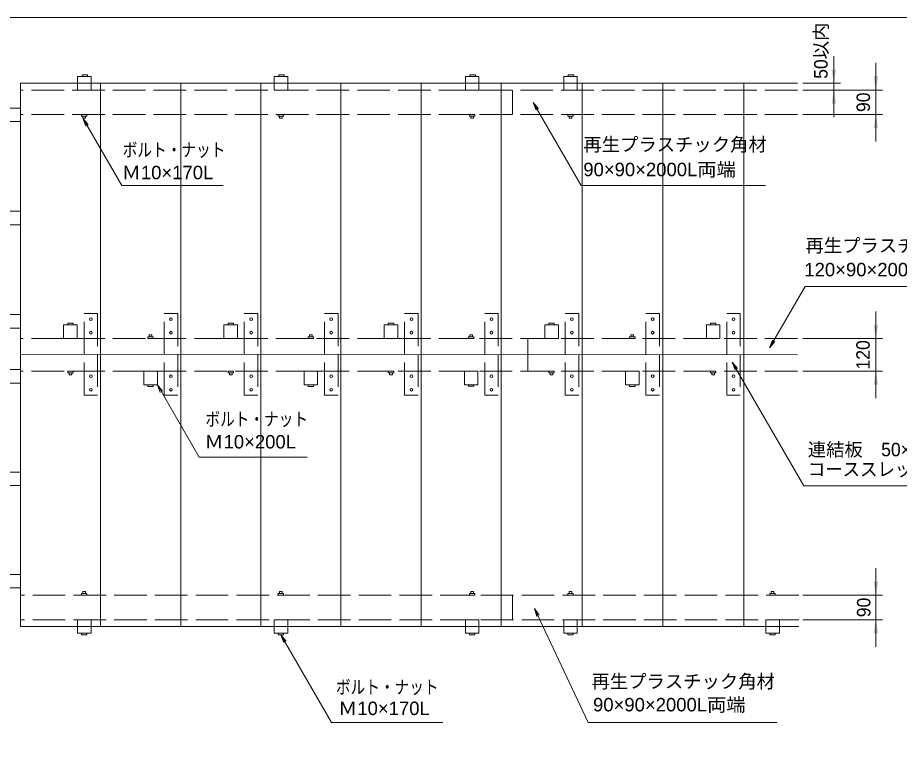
# Model space of a CAD drawing. Units: millimetres at full size, sheet at 1:20. Extents: x 200 to 8200, y 200 to 5740.
# Drawn here: x 2168 to 5413, y 3013 to 5740 of the extents above; entities that cross this region are included whole.
import ezdxf
from ezdxf.enums import TextEntityAlignment as Align

# ---------------------------------------------------------------- set-up
doc = ezdxf.new("R2010")
doc.units = ezdxf.units.MM
doc.header["$LTSCALE"] = 20
doc.linetypes.add('DASHED', pattern=[7.5, 6, -1.5])
for name, color, linetype, lineweight in [('コーススレッド', 7, 'Continuous', 18), ('ボルト', 7, 'Continuous', 18), ('図面枠-A3', 7, 'Continuous', 20), ('寸法', 7, 'Continuous', 13), ('引出線', 7, 'Continuous', 13), ('破線', 7, 'DASHED', 9), ('角材', 7, 'Continuous', 18), ('連結板', 7, 'DASHED', 9), ('階段本体', 7, 'Continuous', 18)]:
    doc.layers.add(name, color=color, linetype=linetype, lineweight=lineweight)
doc.layers.add('文字', color=7, linetype='Continuous')
doc.styles.add('ＭＳ Ｐゴシック', font='')
doc.styles.get('ＭＳ Ｐゴシック').set_extended_font_data('MS PGothic')

# ---------------------------------------------------------------- blocks, each defined once
blk = doc.blocks.new('open_arrow')
at = {"color": 0, "linetype": 'Continuous', "lineweight": -2}
blk.add_lwpolyline([(7.5, 1.25), (0, 0), (7.5, -1.25)], dxfattribs=at)
blk = doc.blocks.new('filled_arrow')
at = {"color": 0, "linetype": 'Continuous', "lineweight": -2}
blk.add_solid([(7.5, 1.25), (0, 0), (7.5, -1.25)], dxfattribs=at)

msp = doc.modelspace()

# ---------------------------------------------------------------- linework, layer by layer
at = {"layer": 'コーススレッド'}
for centre in [(2437.05, 4630.24), (2732.05, 4630.24), (3027.05, 4630.24), (3322.05, 4630.24), (3617.05, 4630.24), (3912.05, 4630.24), (4208.11, 4630.24), (4505.24, 4630.25), (4802.92, 4630.23), (2437.05, 4580.24), (2732.05, 4580.24), (3027.05, 4580.24), (3322.05, 4580.24), (3617.05, 4580.24), (3912.05, 4580.24), (4208.11, 4580.24), (4505.24, 4580.25), (4802.92, 4580.23), (2437.05, 4420.24), (2732.05, 4420.24), (3027.05, 4420.24), (3322.05, 4420.24), (3617.05, 4420.24), (3912.05, 4420.24), (4208.11, 4420.24), (4505.24, 4420.25), (4802.92, 4420.23), (2437.05, 4370.24), (2732.05, 4370.24), (3027.05, 4370.24), (3322.05, 4370.24), (3617.05, 4370.24), (3912.05, 4370.24), (4208.11, 4370.24), (4505.24, 4370.25), (4802.92, 4370.23)]:
    msp.add_circle(centre, 5, dxfattribs=at)
at = {"layer": 'ボルト'}
for p, q in [((2437.75, 5523.47), (2387.75, 5523.47)), ((2387.75, 5523.47), (2387.75, 5473.39)), ((2424.75, 5529.47), (2404.75, 5529.47)), ((2404.75, 5529.47), (2404.75, 5523.47)), ((2404.75, 5523.47), (2424.75, 5523.47)), ((2424.75, 5523.47), (2424.75, 5529.47)), ((2437.75, 5473.39), (2437.75, 5523.47)), ((3161.71, 5523.48), (3111.71, 5523.48)), ((3111.71, 5523.48), (3111.71, 5473.4)), ((3148.71, 5529.48), (3128.71, 5529.48)), ((3128.71, 5529.48), (3128.71, 5523.48)), ((3128.71, 5523.48), (3148.71, 5523.48)), ((3148.71, 5523.48), (3148.71, 5529.48)), ((3161.71, 5473.4), (3161.71, 5523.48)), ((3865.67, 5523.48), (3815.67, 5523.48)), ((3815.67, 5523.48), (3815.67, 5473.4)), ((3852.67, 5529.48), (3832.67, 5529.48)), ((3832.67, 5529.48), (3832.67, 5523.48)), ((3832.67, 5523.48), (3852.67, 5523.48)), ((3852.67, 5523.48), (3852.67, 5529.48)), ((3865.67, 5473.4), (3865.67, 5523.48)), ((4227.65, 5523.56), (4177.65, 5523.56)), ((4177.65, 5523.56), (4177.65, 5473.48)), ((4214.65, 5529.56), (4194.65, 5529.56)), ((4194.65, 5529.56), (4194.65, 5523.56)), ((4194.65, 5523.56), (4214.65, 5523.56)), ((4214.65, 5523.56), (4214.65, 5529.56)), ((4227.65, 5473.48), (4227.65, 5523.56)), ((2387.75, 5498.47), (2437.75, 5498.47)), ((3111.71, 5498.48), (3161.71, 5498.48)), ((3815.67, 5498.48), (3865.67, 5498.48)), ((4177.65, 5498.56), (4227.65, 5498.56)), ((2437.75, 5473.39), (2387.75, 5473.39)), ((3161.71, 5473.4), (3111.71, 5473.4)), ((3865.67, 5473.4), (3815.67, 5473.4)), ((4227.65, 5473.48), (4177.65, 5473.48)), ((2422.75, 5383.47), (2402.75, 5383.47)), ((2402.75, 5383.47), (2402.75, 5377.47)), ((2402.75, 5377.47), (2422.75, 5377.47)), ((2417.75, 5377.47), (2407.75, 5377.47)), ((2407.75, 5377.47), (2407.75, 5369.47)), ((2407.75, 5369.47), (2417.75, 5369.47)), ((2417.75, 5369.47), (2417.75, 5377.47)), ((2422.75, 5377.47), (2422.75, 5383.47)), ((3146.71, 5383.48), (3126.71, 5383.48)), ((3126.71, 5383.48), (3126.71, 5377.48)), ((3126.71, 5377.48), (3146.71, 5377.48)), ((3141.71, 5377.48), (3131.71, 5377.48)), ((3131.71, 5377.48), (3131.71, 5369.48)), ((3131.71, 5369.48), (3141.71, 5369.48)), ((3141.71, 5369.48), (3141.71, 5377.48)), ((3146.71, 5377.48), (3146.71, 5383.48)), ((3850.67, 5383.48), (3830.67, 5383.48)), ((3830.67, 5383.48), (3830.67, 5377.48)), ((3830.67, 5377.48), (3850.67, 5377.48)), ((3845.67, 5377.48), (3835.67, 5377.48)), ((3835.67, 5377.48), (3835.67, 5369.48)), ((3835.67, 5369.48), (3845.67, 5369.48)), ((3845.67, 5369.48), (3845.67, 5377.48)), ((3850.67, 5377.48), (3850.67, 5383.48)), ((4212.65, 5383.48), (4192.65, 5383.48)), ((4192.65, 5383.48), (4192.65, 5377.48)), ((4192.65, 5377.48), (4212.65, 5377.48)), ((4207.65, 5377.48), (4197.65, 5377.48)), ((4197.65, 5377.48), (4197.65, 5369.48)), ((4197.65, 5369.48), (4207.65, 5369.48)), ((4207.65, 5369.48), (4207.65, 5377.48)), ((4212.65, 5377.48), (4212.65, 5383.48)), ((2422.75, 3619.56), (2402.75, 3619.56)), ((2402.75, 3619.56), (2402.75, 3613.56)), ((2402.75, 3613.56), (2422.75, 3613.56)), ((2417.75, 3627.56), (2407.75, 3627.56)), ((2407.75, 3627.56), (2407.75, 3619.56)), ((2407.75, 3619.56), (2417.75, 3619.56)), ((2417.75, 3619.56), (2417.75, 3627.56)), ((2422.75, 3613.56), (2422.75, 3619.56)), ((3146.71, 3619.56), (3126.71, 3619.56)), ((3126.71, 3619.56), (3126.71, 3613.56)), ((3126.71, 3613.56), (3146.71, 3613.56)), ((3141.71, 3627.56), (3131.71, 3627.56)), ((3131.71, 3627.56), (3131.71, 3619.56)), ((3131.71, 3619.56), (3141.71, 3619.56)), ((3141.71, 3619.56), (3141.71, 3627.56)), ((3146.71, 3613.56), (3146.71, 3619.56)), ((3850.67, 3619.56), (3830.67, 3619.56)), ((3830.67, 3619.56), (3830.67, 3613.56)), ((3830.67, 3613.56), (3850.67, 3613.56)), ((3845.67, 3627.56), (3835.67, 3627.56)), ((3835.67, 3627.56), (3835.67, 3619.56)), ((3835.67, 3619.56), (3845.67, 3619.56)), ((3845.67, 3619.56), (3845.67, 3627.56)), ((3850.67, 3613.56), (3850.67, 3619.56)), ((4212.65, 3619.56), (4192.65, 3619.56)), ((4192.65, 3619.56), (4192.65, 3613.56)), ((4192.65, 3613.56), (4212.65, 3613.56)), ((4207.65, 3627.56), (4197.65, 3627.56)), ((4197.65, 3627.56), (4197.65, 3619.56)), ((4197.65, 3619.56), (4207.65, 3619.56)), ((4207.65, 3619.56), (4207.65, 3627.56)), ((4212.65, 3613.56), (4212.65, 3619.56)), ((4956.61, 3619.56), (4936.61, 3619.56)), ((4936.61, 3619.56), (4936.61, 3613.56)), ((4936.61, 3613.56), (4956.61, 3613.56)), ((4951.61, 3627.56), (4941.61, 3627.56)), ((4941.61, 3627.56), (4941.61, 3619.56)), ((4941.61, 3619.56), (4951.61, 3619.56)), ((4951.61, 3619.56), (4951.61, 3627.56)), ((4956.61, 3613.56), (4956.61, 3619.56)), ((2387.75, 3523.56), (2387.75, 3473.48)), ((2437.75, 3523.56), (2387.75, 3523.56)), ((2437.75, 3473.48), (2437.75, 3523.56)), ((3161.71, 3523.56), (3111.71, 3523.56)), ((3111.71, 3523.56), (3111.71, 3473.56)), ((3161.71, 3523.56), (3111.71, 3523.56)), ((3161.71, 3473.56), (3161.71, 3523.56)), ((3865.67, 3523.56), (3815.67, 3523.56)), ((3815.67, 3523.56), (3815.67, 3473.56)), ((3865.67, 3523.56), (3815.67, 3523.56)), ((3865.67, 3473.56), (3865.67, 3523.56)), ((4227.65, 3523.56), (4177.65, 3523.56)), ((4177.65, 3523.56), (4177.65, 3473.56)), ((4227.65, 3523.56), (4177.65, 3523.56)), ((4227.65, 3473.56), (4227.65, 3523.56)), ((4971.61, 3523.56), (4921.61, 3523.56)), ((4921.61, 3523.56), (4921.61, 3473.56)), ((4971.61, 3523.56), (4921.61, 3523.56)), ((4971.61, 3473.56), (4971.61, 3523.56)), ((2387.75, 3473.48), (2437.75, 3473.48)), ((2422.75, 3473.48), (2402.75, 3473.48)), ((2402.75, 3473.48), (2402.75, 3467.48)), ((2422.75, 3467.48), (2422.75, 3473.48)), ((3111.71, 3473.56), (3161.71, 3473.56)), ((3146.71, 3473.56), (3126.71, 3473.56)), ((3126.71, 3473.56), (3126.71, 3467.56)), ((3146.71, 3467.56), (3146.71, 3473.56)), ((3815.67, 3473.56), (3865.67, 3473.56)), ((3850.67, 3473.56), (3830.67, 3473.56)), ((3830.67, 3473.56), (3830.67, 3467.56)), ((3850.67, 3467.56), (3850.67, 3473.56)), ((4177.65, 3473.56), (4227.65, 3473.56)), ((4212.65, 3473.56), (4192.65, 3473.56)), ((4192.65, 3473.56), (4192.65, 3467.56)), ((4212.65, 3467.56), (4212.65, 3473.56)), ((4921.61, 3473.56), (4971.61, 3473.56)), ((4956.61, 3473.56), (4936.61, 3473.56)), ((4936.61, 3473.56), (4936.61, 3467.56)), ((4956.61, 3467.56), (4956.61, 3473.56)), ((2402.75, 3467.48), (2422.75, 3467.48)), ((3126.71, 3467.56), (3146.71, 3467.56)), ((3830.67, 3467.56), (3850.67, 3467.56)), ((4192.65, 3467.56), (4212.65, 3467.56)), ((4936.61, 3467.56), (4956.61, 3467.56))]:
    msp.add_line(p, q, dxfattribs=at)
at = {"layer": 'ボルト', "linetype": 'DASHED'}
for p, q in [((2372.05, 4614.76), (2352.05, 4614.76)), ((2352.05, 4614.76), (2352.05, 4608.76)), ((2372.05, 4608.76), (2372.05, 4614.76)), ((2962.05, 4614.76), (2942.05, 4614.76)), ((2942.05, 4614.76), (2942.05, 4608.76)), ((2962.05, 4614.76), (2962.05, 4608.76)), ((3552.05, 4614.76), (3532.05, 4614.76)), ((3532.05, 4614.76), (3532.05, 4608.76)), ((3552.05, 4608.76), (3552.05, 4614.76)), ((4143.11, 4614.64), (4123.11, 4614.64)), ((4123.11, 4614.64), (4123.11, 4608.64)), ((4143.11, 4608.64), (4143.11, 4614.64)), ((4737.92, 4614.76), (4717.92, 4614.76)), ((4717.92, 4614.76), (4717.92, 4608.76)), ((4737.92, 4608.76), (4737.92, 4614.76)), ((2387.05, 4608.76), (2337.05, 4608.76)), ((2337.05, 4608.76), (2337.05, 4558.76)), ((2352.05, 4608.76), (2372.05, 4608.76)), ((2387.05, 4558.76), (2387.05, 4608.76)), ((2977.05, 4608.76), (2927.05, 4608.76)), ((2927.05, 4608.76), (2927.05, 4558.76)), ((2942.05, 4608.76), (2962.05, 4608.76)), ((2977.05, 4558.76), (2977.05, 4608.76)), ((3567.05, 4608.76), (3517.05, 4608.76)), ((3517.05, 4608.76), (3517.05, 4558.76)), ((3532.05, 4608.76), (3552.05, 4608.76)), ((3567.05, 4558.76), (3567.05, 4608.76)), ((4158.11, 4608.64), (4108.11, 4608.64)), ((4108.11, 4608.64), (4108.11, 4558.64)), ((4123.11, 4608.64), (4143.11, 4608.64)), ((4158.11, 4558.64), (4158.11, 4608.64)), ((4752.92, 4608.76), (4702.92, 4608.76)), ((4702.92, 4608.76), (4702.92, 4558.76)), ((4717.92, 4608.76), (4737.92, 4608.76)), ((4752.92, 4558.76), (4752.92, 4608.76)), ((2337.05, 4558.76), (2387.05, 4558.76)), ((2927.05, 4558.76), (2977.05, 4558.76)), ((3517.05, 4558.76), (3567.05, 4558.76)), ((4108.11, 4558.64), (4158.11, 4558.64)), ((4702.92, 4558.76), (4752.92, 4558.76)), ((2682.05, 4438.61), (2632.05, 4438.61)), ((2632.05, 4438.61), (2632.05, 4388.61)), ((2682.05, 4388.61), (2682.05, 4438.61)), ((3272.05, 4438.61), (3222.05, 4438.61)), ((3222.05, 4438.61), (3222.05, 4388.61)), ((3272.05, 4388.61), (3272.05, 4438.61)), ((3862.05, 4438.66), (3812.05, 4438.66)), ((3812.05, 4438.66), (3812.05, 4388.66)), ((3862.05, 4388.66), (3862.05, 4438.66)), ((4455.24, 4438.62), (4405.24, 4438.62)), ((4405.24, 4438.62), (4405.24, 4388.62)), ((4455.24, 4388.62), (4455.24, 4438.62)), ((2632.05, 4388.61), (2682.05, 4388.61)), ((2667.05, 4388.61), (2647.05, 4388.61)), ((2647.05, 4388.61), (2647.05, 4382.61)), ((2647.05, 4382.61), (2667.05, 4382.61)), ((2667.05, 4382.61), (2667.05, 4388.61)), ((3222.05, 4388.61), (3272.05, 4388.61)), ((3257.05, 4388.61), (3237.05, 4388.61)), ((3237.05, 4388.61), (3237.05, 4382.61)), ((3237.05, 4382.61), (3257.05, 4382.61)), ((3257.05, 4382.61), (3257.05, 4388.61)), ((3812.05, 4388.66), (3862.05, 4388.66)), ((3847.05, 4388.66), (3827.05, 4388.66)), ((3827.05, 4388.66), (3827.05, 4382.66)), ((3827.05, 4382.66), (3847.05, 4382.66)), ((3847.05, 4382.66), (3847.05, 4388.66)), ((4405.24, 4388.62), (4455.24, 4388.62)), ((4440.24, 4388.62), (4420.24, 4388.62)), ((4420.24, 4388.62), (4420.24, 4382.62)), ((4420.24, 4382.62), (4440.24, 4382.62)), ((4440.24, 4382.62), (4440.24, 4388.62))]:
    msp.add_line(p, q, dxfattribs=at)
at = {"layer": '図面枠-A3'}
msp.add_lwpolyline([(200, 200), (8200, 200), (8200, 5740), (200, 5740)], close=True, dxfattribs=at)
at = {"layer": '寸法'}
for p, q in [((5172.26, 5598.48), (5172.26, 5373.48)), ((5326.68, 5573.48), (5326.68, 5283.48)), ((5058.33, 5498.48), (5197.26, 5498.48)), ((5058.33, 5473.48), (5197.26, 5473.48)), ((5058.33, 5473.48), (5351.68, 5473.48)), ((5058.33, 5383.48), (5351.68, 5383.48)), ((5326.68, 4658.58), (5326.68, 4338.58)), ((5058.34, 4558.58), (5351.68, 4558.58)), ((5058.33, 4438.58), (5351.68, 4438.58)), ((5326.68, 3713.56), (5326.68, 3423.56)), ((5058.33, 3613.56), (5351.68, 3613.56)), ((5058.33, 3523.56), (5351.68, 3523.56))]:
    msp.add_line(p, q, dxfattribs=at)
at = {"layer": '引出線'}
for points in [[(4065.18, 5427.97), (4242.12, 5121.5), (4913.23, 5121.5), (4921.23, 5121.5)], [(2407.75, 5369.4), (2550.87, 5121.5), (2916.68, 5121.5), (2924.68, 5121.5)], [(4935.55, 4523.85), (5066.19, 4750.13), (5719.97, 4750.13), (5727.97, 4750.13)], [(4798.22, 4471.73), (5061.33, 4016.02), (6016.66, 4016.02), (6024.66, 4016.02)], [(2682.12, 4388.48), (2836.34, 4121.36), (3225.77, 4121.36), (3233.77, 4121.36)], [(4070.34, 3564.84), (4267.69, 3144.96), (4953.76, 3144.96), (4961.76, 3144.96)], [(3136.71, 3467.56), (3322.92, 3145.04), (3724.25, 3145.04), (3732.25, 3145.04)]]:
    msp.add_lwpolyline(points, dxfattribs=at)
at = {"layer": '破線'}
for p, q in [((5038.33, 5473.48), (2177.62, 5473.48)), ((3989.2, 5383.48), (3989.2, 5473.48)), ((5038.33, 5383.48), (2177.62, 5383.48)), ((5038.34, 4558.58), (2177.63, 4558.78)), ((5038.33, 4438.58), (2177.62, 4438.78)), ((5043.08, 3613.56), (2177.62, 3613.56)), ((3989.2, 3613.56), (3989.2, 3523.56)), ((5043.08, 3523.56), (2177.62, 3523.56))]:
    msp.add_line(p, q, dxfattribs=at)
at = {"layer": '角材'}
msp.add_line((5038.33, 4498.58), (2177.62, 4500.48), dxfattribs=at)
for points in [[(2127.62, 5407.19), (2127.62, 5357.19), (2177.62, 5357.19), (2177.62, 5407.19)], [(2127.62, 5027.27), (2127.62, 4977.27), (2177.62, 4977.27), (2177.62, 5027.27)], [(2127.62, 4647.35), (2127.62, 4597.35), (2177.62, 4597.35), (2177.62, 4647.35)], [(2127.62, 4444.18), (2127.62, 4394.18), (2177.62, 4394.18), (2177.62, 4444.18)], [(2127.62, 4067.23), (2127.62, 4017.23), (2177.62, 4017.23), (2177.62, 4067.23)], [(2127.62, 3690.27), (2127.62, 3640.27), (2177.62, 3640.27), (2177.62, 3690.27)]]:
    msp.add_lwpolyline(points, close=True, dxfattribs=at)
at = {"layer": '連結板'}
for p, q in [((2412.05, 4650.24), (2462.05, 4650.24)), ((2412.05, 4350.24), (2412.05, 4650.24)), ((2462.05, 4650.24), (2462.05, 4350.24)), ((2707.05, 4650.24), (2757.05, 4650.24)), ((2707.05, 4350.24), (2707.05, 4650.24)), ((2757.05, 4650.24), (2757.05, 4350.24)), ((3002.05, 4650.24), (3052.05, 4650.24)), ((3002.05, 4350.24), (3002.05, 4650.24)), ((3052.05, 4650.24), (3052.05, 4350.24)), ((3297.05, 4650.24), (3347.05, 4650.24)), ((3297.05, 4350.24), (3297.05, 4650.24)), ((3347.05, 4650.24), (3347.05, 4350.24)), ((3592.05, 4650.24), (3642.05, 4650.24)), ((3592.05, 4350.24), (3592.05, 4650.24)), ((3642.05, 4650.24), (3642.05, 4350.24)), ((3887.05, 4650.24), (3937.05, 4650.24)), ((3887.05, 4350.24), (3887.05, 4650.24)), ((3937.05, 4650.24), (3937.05, 4350.24)), ((4183.11, 4650.24), (4233.11, 4650.24)), ((4183.11, 4350.24), (4183.11, 4650.24)), ((4233.11, 4650.24), (4233.11, 4350.24)), ((4480.24, 4650.25), (4530.24, 4650.25)), ((4480.24, 4350.25), (4480.24, 4650.25)), ((4530.24, 4650.25), (4530.24, 4350.25)), ((4777.92, 4650.23), (4827.92, 4650.23)), ((4777.92, 4350.23), (4777.92, 4650.23)), ((4827.92, 4650.23), (4827.92, 4350.23)), ((2667.05, 4564.76), (2647.05, 4564.76)), ((2647.05, 4564.76), (2647.05, 4558.76)), ((2647.05, 4558.76), (2667.05, 4558.76)), ((2662.05, 4572.76), (2652.05, 4572.76)), ((2652.05, 4572.76), (2652.05, 4564.76)), ((2652.05, 4564.76), (2662.05, 4564.76)), ((2662.05, 4564.76), (2662.05, 4572.76)), ((2667.05, 4558.76), (2667.05, 4564.76)), ((3257.05, 4564.76), (3237.05, 4564.76)), ((3237.05, 4564.76), (3237.05, 4558.76)), ((3237.05, 4558.76), (3257.05, 4558.76)), ((3252.05, 4572.76), (3242.05, 4572.76)), ((3242.05, 4572.76), (3242.05, 4564.76)), ((3242.05, 4564.76), (3252.05, 4564.76)), ((3252.05, 4564.76), (3252.05, 4572.76)), ((3257.05, 4558.76), (3257.05, 4564.76)), ((3847.05, 4564.76), (3827.05, 4564.76)), ((3827.05, 4564.76), (3827.05, 4558.76)), ((3827.05, 4558.76), (3847.05, 4558.76)), ((3842.05, 4572.76), (3832.05, 4572.76)), ((3832.05, 4572.76), (3832.05, 4564.76)), ((3832.05, 4564.76), (3842.05, 4564.76)), ((3842.05, 4564.76), (3842.05, 4572.76)), ((3847.05, 4558.76), (3847.05, 4564.76)), ((4045.63, 4438.41), (4045.63, 4558.41)), ((4440.24, 4564.78), (4420.24, 4564.78)), ((4420.24, 4564.78), (4420.24, 4558.78)), ((4420.24, 4558.78), (4440.24, 4558.78)), ((4435.24, 4572.78), (4425.24, 4572.78)), ((4425.24, 4572.78), (4425.24, 4564.78)), ((4425.24, 4564.78), (4435.24, 4564.78)), ((4435.24, 4564.78), (4435.24, 4572.78)), ((4440.24, 4558.78), (4440.24, 4564.78)), ((2372.05, 4438.61), (2352.05, 4438.61)), ((2352.05, 4438.61), (2352.05, 4432.61)), ((2352.05, 4432.61), (2372.05, 4432.61)), ((2367.05, 4432.61), (2357.05, 4432.61)), ((2357.05, 4432.61), (2357.05, 4424.61)), ((2357.05, 4424.61), (2367.05, 4424.61)), ((2367.05, 4424.61), (2367.05, 4432.61)), ((2372.05, 4432.61), (2372.05, 4438.61)), ((2962.05, 4438.61), (2942.05, 4438.61)), ((2942.05, 4438.61), (2942.05, 4432.61)), ((2942.05, 4432.61), (2962.05, 4432.61)), ((2957.05, 4432.61), (2947.05, 4432.61)), ((2947.05, 4432.61), (2947.05, 4424.61)), ((2947.05, 4424.61), (2957.05, 4424.61)), ((2957.05, 4424.61), (2957.05, 4432.61)), ((2962.05, 4432.61), (2962.05, 4438.61)), ((3552.05, 4438.61), (3532.05, 4438.61)), ((3532.05, 4438.61), (3532.05, 4432.61)), ((3532.05, 4432.61), (3552.05, 4432.61)), ((3547.05, 4432.61), (3537.05, 4432.61)), ((3537.05, 4432.61), (3537.05, 4424.61)), ((3537.05, 4424.61), (3547.05, 4424.61)), ((3547.05, 4424.61), (3547.05, 4432.61)), ((3552.05, 4432.61), (3552.05, 4438.61)), ((4143.11, 4438.54), (4123.11, 4438.54)), ((4123.11, 4438.54), (4123.11, 4432.54)), ((4123.11, 4432.54), (4143.11, 4432.54)), ((4138.11, 4432.54), (4128.11, 4432.54)), ((4128.11, 4432.54), (4128.11, 4424.54)), ((4128.11, 4424.54), (4138.11, 4424.54)), ((4138.11, 4424.54), (4138.11, 4432.54)), ((4143.11, 4432.54), (4143.11, 4438.54)), ((4737.92, 4438.6), (4717.92, 4438.6)), ((4717.92, 4438.6), (4717.92, 4432.6)), ((4717.92, 4432.6), (4737.92, 4432.6)), ((4732.92, 4432.6), (4722.92, 4432.6)), ((4722.92, 4432.6), (4722.92, 4424.6)), ((4722.92, 4432.6), (4722.92, 4424.6)), ((4722.92, 4430.6), (4722.92, 4424.6)), ((4722.92, 4424.6), (4732.92, 4424.6)), ((4732.92, 4424.6), (4732.92, 4432.6)), ((4737.92, 4432.6), (4737.92, 4438.6)), ((2412.05, 4350.24), (2462.05, 4350.24)), ((2707.05, 4350.24), (2757.05, 4350.24)), ((3002.05, 4350.24), (3052.05, 4350.24)), ((3297.05, 4350.24), (3347.05, 4350.24)), ((3592.05, 4350.24), (3642.05, 4350.24)), ((3887.05, 4350.24), (3937.05, 4350.24)), ((4183.11, 4350.24), (4233.11, 4350.24)), ((4480.24, 4350.25), (4530.24, 4350.25)), ((4777.92, 4350.23), (4827.92, 4350.23))]:
    msp.add_line(p, q, dxfattribs=at)
at = {"layer": '階段本体'}
for p, q in [((5038.33, 5498.48), (2177.62, 5498.48)), ((2177.62, 3498.47), (2177.62, 5498.47)), ((2472.62, 3498.48), (2472.62, 5498.48)), ((2768.02, 3498.48), (2768.02, 5498.48)), ((3062.62, 3497.3), (3062.62, 5498.48)), ((3357.62, 3497.7), (3357.62, 5498.48)), ((3652.62, 3498.48), (3652.62, 5498.48)), ((3948.15, 3498.48), (3948.15, 5498.48)), ((4245.56, 3498.48), (4245.56, 5498.48)), ((4542.96, 3498.48), (4542.96, 5498.48)), ((4840.37, 3498.48), (4840.37, 5498.48)), ((5043.08, 3498.48), (2177.62, 3498.48))]:
    msp.add_line(p, q, dxfattribs=at)

# ---------------------------------------------------------------- block references
at = {"layer": '寸法', "xscale": 6.67, "yscale": 6.67}
for p, rotation in [((5172.26, 5498.48), 90), ((5326.68, 5473.48), 90), ((5172.26, 5473.48), 270), ((5326.68, 5383.48), 270), ((5326.68, 4558.58), 90), ((5326.68, 4438.58), 270), ((5326.68, 3613.56), 90), ((5326.68, 3523.56), 270)]:
    msp.add_blockref('filled_arrow', p, dxfattribs=dict(at, rotation=rotation))
at = {"layer": '引出線', "xscale": 4, "yscale": 4}
for p, rotation in [((4065.18, 5427.97), 300), ((2407.75, 5369.4), 300), ((4935.55, 4523.85), 60), ((4798.22, 4471.73), 300), ((2682.12, 4388.48), 300), ((4070.34, 3564.84), 295.2), ((3136.71, 3467.56), 300)]:
    msp.add_blockref('open_arrow', p, dxfattribs=dict(at, rotation=rotation))

# ---------------------------------------------------------------- texts
at = {"layer": '寸法', "style": 'ＭＳ Ｐゴシック'}
for s, p in [('50以内', (5124.41, 5618.16)), ('90', (5280.61, 5428.48)), ('120', (5279.5, 4498.58)), ('90', (5282.06, 3568.56))]:
    msp.add_text(s, height=49.49, rotation=90, dxfattribs=at).set_placement(p, align=Align.MIDDLE_CENTER)
at = {"layer": '文字', "style": 'ＭＳ Ｐゴシック'}
for s, p in [('再生プラスチック角材', (4250.22, 5233.52)), ('再生プラスチック角材', (5067.68, 4861.34)), ('連結板\u300050×20ｔ×300L', (5076.35, 4110.34)), ('再生プラスチック角材', (4280.11, 3256.81))]:
    msp.add_text(s, height=49.49, dxfattribs=at).set_placement(p, align=Align.BOTTOM_LEFT)
for s, width, p in [('ボルト・ナット', 0.8, (2554.4, 5213.59)), ('Ｍ10×170L', 1.05, (2550.43, 5130.26)), ('90×90×2000L両端', 1.05, (4249.93, 5141.38)), ('120×90×2000L中央', 1.05, (5063.71, 4772.77)), ('ボルト・ナット', 0.8, (2858.77, 4222.29)), ('Ｍ10×200L', 1.05, (2854.79, 4138.95)), ('コーススレッド65㎜\u30004本で固定', 0.95, (5076.35, 4037.78)), ('ボルト・ナット', 0.8, (3339.26, 3235.97)), ('Ｍ10×170L', 1.05, (3347.29, 3157.57)), ('90×90×2000L両端', 1.05, (4285.83, 3171.1))]:
    msp.add_text(s, height=49.49, dxfattribs=dict(at, width=width)).set_placement(p, align=Align.BOTTOM_LEFT)

doc.saveas('drawing.dxf')
